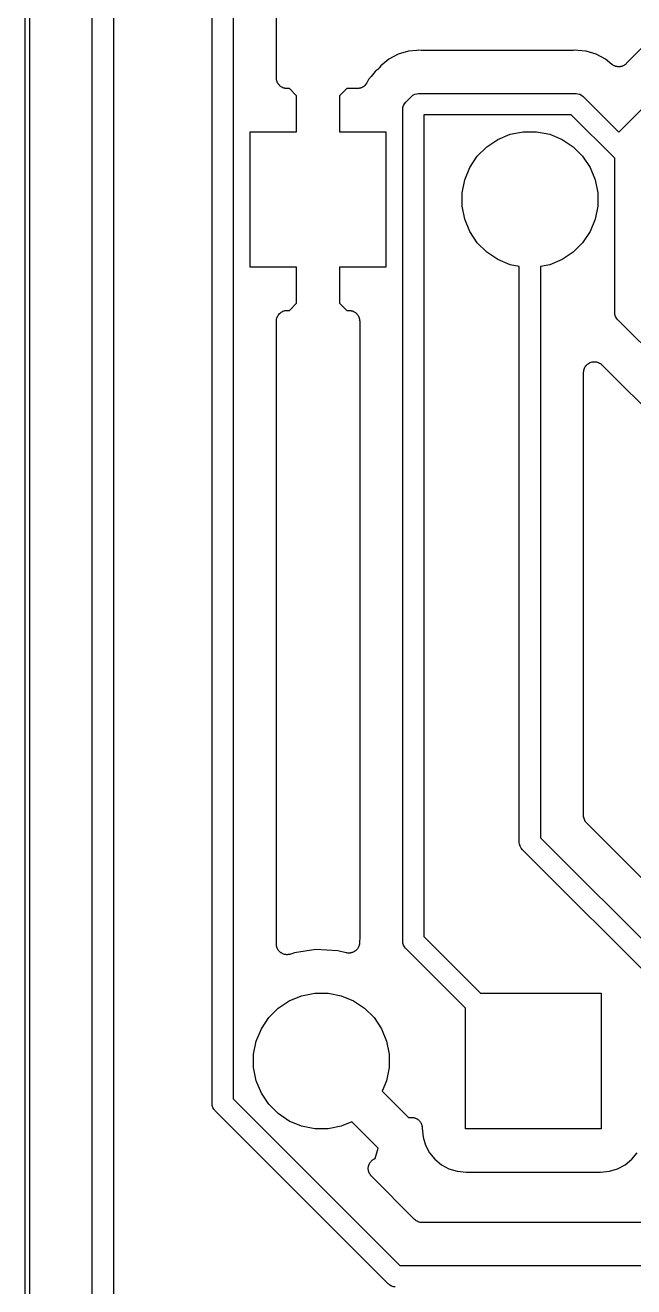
# Model space of a CAD drawing. Extents: x 19 to 115, y -142 to -17.
# Drawn here: x 19.41 to 26.59, y -96.64 to -81.76 of the extents above; entities that cross this region are included whole.
import ezdxf

# ---------------------------------------------------------------- set-up
doc = ezdxf.new("R2010")
doc.units = 0
doc.layers.add('BLACK', color=7, linetype='CONTINUOUS')

msp = doc.modelspace()

# ---------------------------------------------------------------- linework, layer by layer
at = {"layer": 'BLACK', "linetype": 'CONTINUOUS'}
for p, q in [((19.405, -142.239), (19.405, -16.6812)), ((19.455, -16.705), (19.455, -142.215)), ((20.195, -130.565), (20.195, -34.5661)), ((20.445, -34.6118), (20.445, -130.52)), ((26.4075, -83.0257), (31.7103, -77.7229)), ((29.91, -78.8048), (26.497, -82.2178)), ((21.61, -94.4739), (21.61, -79.8725)), ((21.86, -79.9182), (21.86, -94.4282)), ((22.368, -82.3845), (22.368, -80.1812)), ((23.8066, -82.1074), (23.6966, -82.1661)), ((23.9259, -82.0712), (23.8066, -82.1074)), ((24.025, -82.0614), (23.9259, -82.0712)), ((24.0251, -82.0614), (24.025, -82.0614)), ((24.05, -82.0589), (24.0251, -82.0614)), ((24.0749, -82.0614), (24.05, -82.0589)), ((24.0802, -82.0614), (24.0749, -82.0614)), ((24.0856, -82.062), (24.0802, -82.0614)), ((24.0873, -82.062), (24.0856, -82.062)), ((25.8627, -82.062), (24.0873, -82.062)), ((25.868, -82.0615), (25.8627, -82.062)), ((25.8734, -82.0615), (25.868, -82.0615)), ((25.8751, -82.0614), (25.8734, -82.0615)), ((25.9, -82.0589), (25.8751, -82.0614)), ((25.9249, -82.0614), (25.9, -82.0589)), ((26.0241, -82.0712), (25.9249, -82.0614)), ((25.9249, -82.0614), (25.9249, -82.0614)), ((26.1434, -82.1074), (26.0241, -82.0712)), ((26.2534, -82.1661), (26.1434, -82.1074)), ((23.576, -82.2738), (23.5638, -82.286)), ((23.5794, -82.2697), (23.576, -82.2738)), ((23.5832, -82.2659), (23.5794, -82.2697)), ((23.5844, -82.2646), (23.5832, -82.2659)), ((23.6002, -82.2452), (23.5844, -82.2646)), ((23.6966, -82.1661), (23.6002, -82.2452)), ((26.3266, -82.2262), (26.2534, -82.1661)), ((26.3314, -82.2294), (26.3266, -82.2262)), ((26.3358, -82.2331), (26.3314, -82.2294)), ((26.3416, -82.2363), (26.3358, -82.2331)), ((26.3472, -82.24), (26.3416, -82.2363)), ((26.3525, -82.2422), (26.3472, -82.24)), ((26.3575, -82.2449), (26.3525, -82.2422)), ((26.3639, -82.2469), (26.3575, -82.2449)), ((26.3701, -82.2495), (26.3639, -82.2469)), ((26.3757, -82.2506), (26.3701, -82.2495)), ((26.3812, -82.2524), (26.3757, -82.2506)), ((26.3878, -82.2531), (26.3812, -82.2524)), ((26.3944, -82.2544), (26.3878, -82.2531)), ((26.4001, -82.2544), (26.3944, -82.2544)), ((26.4058, -82.255), (26.4001, -82.2544)), ((26.4125, -82.2545), (26.4058, -82.255)), ((26.4192, -82.2545), (26.4125, -82.2545)), ((26.4248, -82.2534), (26.4192, -82.2545)), ((26.4305, -82.2529), (26.4248, -82.2534)), ((26.4369, -82.251), (26.4305, -82.2529)), ((26.4435, -82.2497), (26.4369, -82.251)), ((26.4488, -82.2476), (26.4435, -82.2497)), ((26.4543, -82.246), (26.4488, -82.2476)), ((26.4602, -82.2429), (26.4543, -82.246)), ((26.4664, -82.2404), (26.4602, -82.2429)), ((26.4712, -82.2372), (26.4664, -82.2404)), ((26.4763, -82.2346), (26.4712, -82.2372)), ((26.4815, -82.2304), (26.4763, -82.2346)), ((26.4871, -82.2267), (26.4815, -82.2304)), ((26.4912, -82.2227), (26.4871, -82.2267)), ((26.4957, -82.2191), (26.4912, -82.2227)), ((26.497, -82.2178), (26.4957, -82.2191)), ((22.3691, -82.3961), (22.368, -82.3845)), ((22.3701, -82.4076), (22.3691, -82.3961)), ((22.3703, -82.4084), (22.3701, -82.4076)), ((22.3704, -82.4092), (22.3703, -82.4084)), ((22.3738, -82.4203), (22.3704, -82.4092)), ((22.377, -82.4314), (22.3738, -82.4203)), ((22.3773, -82.4321), (22.377, -82.4314)), ((22.3776, -82.4329), (22.3773, -82.4321)), ((23.4561, -82.4066), (23.4363, -82.4438)), ((23.488, -82.3677), (23.4561, -82.4066)), ((23.5352, -82.3102), (23.488, -82.3677)), ((23.488, -82.3677), (23.488, -82.3677)), ((23.5546, -82.2944), (23.5352, -82.3102)), ((23.5584, -82.2906), (23.5546, -82.2944)), ((23.5625, -82.2872), (23.5584, -82.2906)), ((23.5638, -82.286), (23.5625, -82.2872)), ((22.383, -82.4431), (22.3776, -82.4329)), ((22.3883, -82.4534), (22.383, -82.4431)), ((22.3888, -82.4541), (22.3883, -82.4534)), ((22.3892, -82.4548), (22.3888, -82.4541)), ((22.3965, -82.4638), (22.3892, -82.4548)), ((22.4037, -82.4728), (22.3965, -82.4638)), ((22.4044, -82.4734), (22.4037, -82.4728)), ((22.4049, -82.474), (22.4044, -82.4734)), ((22.4138, -82.4814), (22.4049, -82.474)), ((22.4226, -82.4889), (22.4138, -82.4814)), ((22.4233, -82.4893), (22.4226, -82.4889)), ((22.424, -82.4898), (22.4233, -82.4893)), ((22.4342, -82.4953), (22.424, -82.4898)), ((22.4443, -82.501), (22.4342, -82.4953)), ((22.4451, -82.5012), (22.4443, -82.501)), ((22.4458, -82.5016), (22.4451, -82.5012)), ((22.4569, -82.505), (22.4458, -82.5016)), ((22.4679, -82.5086), (22.4569, -82.505)), ((22.4687, -82.5087), (22.4679, -82.5086)), ((22.4695, -82.5089), (22.4687, -82.5087)), ((22.481, -82.5101), (22.4695, -82.5089)), ((22.4925, -82.5115), (22.481, -82.5101)), ((22.4941, -82.5115), (22.4925, -82.5115)), ((22.4942, -82.5115), (22.4941, -82.5115)), ((22.4941, -82.5115), (22.4941, -82.5115)), ((22.4941, -82.5115), (22.4941, -82.5115)), ((22.5213, -82.5117), (22.4942, -82.5115)), ((22.606, -82.5964), (22.5213, -82.5117)), ((23.1987, -82.5117), (23.114, -82.5964)), ((23.325, -82.5109), (23.1987, -82.5117)), ((23.3302, -82.5104), (23.325, -82.5109)), ((23.3355, -82.5104), (23.3302, -82.5104)), ((23.3425, -82.5091), (23.3355, -82.5104)), ((23.3497, -82.5084), (23.3425, -82.5091)), ((23.3547, -82.5068), (23.3497, -82.5084)), ((23.3598, -82.5058), (23.3547, -82.5068)), ((23.3665, -82.5032), (23.3598, -82.5058)), ((23.3734, -82.5011), (23.3665, -82.5032)), ((23.378, -82.4986), (23.3734, -82.5011)), ((23.3829, -82.4966), (23.378, -82.4986)), ((23.3889, -82.4927), (23.3829, -82.4966)), ((23.3952, -82.4893), (23.3889, -82.4927)), ((23.3992, -82.486), (23.3952, -82.4893)), ((23.4036, -82.4831), (23.3992, -82.486)), ((23.4088, -82.4781), (23.4036, -82.4831)), ((23.4143, -82.4735), (23.4088, -82.4781)), ((23.4176, -82.4695), (23.4143, -82.4735)), ((23.4214, -82.4658), (23.4176, -82.4695)), ((23.4254, -82.4599), (23.4214, -82.4658)), ((23.43, -82.4543), (23.4254, -82.4599)), ((23.4324, -82.4497), (23.43, -82.4543)), ((23.4354, -82.4454), (23.4324, -82.4497)), ((23.4363, -82.4438), (23.4354, -82.4454)), ((23.9802, -82.5906), (24.0019, -82.579)), ((24.0019, -82.579), (24.0255, -82.5718)), ((24.0255, -82.5718), (24.0439, -82.57)), ((24.0439, -82.57), (24.05, -82.5694)), ((24.0439, -82.57), (24.0439, -82.57)), ((24.05, -82.5694), (24.0561, -82.57)), ((24.0561, -82.57), (25.8939, -82.57)), ((25.8939, -82.57), (25.9, -82.5694)), ((25.9, -82.5694), (25.9061, -82.57)), ((25.9061, -82.57), (25.9061, -82.57)), ((25.9061, -82.57), (25.9245, -82.5718)), ((25.9245, -82.5718), (25.9481, -82.579)), ((25.9481, -82.579), (25.9698, -82.5906)), ((22.606, -83.02), (22.606, -82.5964)), ((23.114, -82.5964), (23.114, -83.02)), ((23.8618, -82.7355), (23.869, -82.7119)), ((23.869, -82.7119), (23.8806, -82.6902)), ((23.8806, -82.6902), (23.8962, -82.6712)), ((23.8962, -82.6712), (23.901, -82.6673)), ((23.901, -82.6673), (23.9573, -82.611)), ((23.9573, -82.611), (23.9612, -82.6062)), ((23.9612, -82.6062), (23.9802, -82.5906)), ((25.9698, -82.5906), (25.9888, -82.6062)), ((25.9888, -82.6062), (25.9927, -82.611)), ((25.9927, -82.611), (26.4075, -83.0257)), ((23.8594, -82.76), (23.86, -82.7539)), ((23.86, -82.7661), (23.8594, -82.76)), ((23.86, -82.7539), (23.8618, -82.7355)), ((23.86, -82.7539), (23.86, -82.7539)), ((23.86, -92.5589), (23.86, -82.7661)), ((25.8482, -82.82), (24.11, -82.82)), ((24.11, -82.82), (24.11, -92.5132)), ((26.36, -83.3318), (25.8482, -82.82)), ((22.06, -84.62), (22.06, -83.02)), ((22.06, -83.02), (22.606, -83.02)), ((23.114, -83.02), (23.66, -83.02)), ((23.66, -83.02), (23.66, -84.62)), ((25.1266, -83.0507), (25.2812, -83.02)), ((25.2812, -83.02), (25.4388, -83.02)), ((25.4388, -83.02), (25.5934, -83.0507)), ((24.85, -83.1986), (24.9811, -83.111)), ((24.9811, -83.111), (25.1266, -83.0507)), ((25.5934, -83.0507), (25.7389, -83.111)), ((25.7389, -83.111), (25.87, -83.1986)), ((24.651, -83.4411), (24.7386, -83.31)), ((24.7386, -83.31), (24.85, -83.1986)), ((25.87, -83.1986), (25.9814, -83.31)), ((25.9814, -83.31), (26.069, -83.4411)), ((24.5907, -83.5866), (24.651, -83.4411)), ((26.069, -83.4411), (26.1293, -83.5866)), ((26.36, -85.1439), (26.36, -83.3318)), ((24.56, -83.7412), (24.5907, -83.5866)), ((26.1293, -83.5866), (26.16, -83.7412)), ((24.56, -83.8988), (24.56, -83.7412)), ((26.16, -83.7412), (26.16, -83.8988)), ((24.5907, -84.0534), (24.56, -83.8988)), ((26.16, -83.8988), (26.1293, -84.0534)), ((24.651, -84.1989), (24.5907, -84.0534)), ((26.1293, -84.0534), (26.069, -84.1989)), ((24.7386, -84.33), (24.651, -84.1989)), ((26.069, -84.1989), (25.9814, -84.33)), ((24.85, -84.4414), (24.7386, -84.33)), ((25.9814, -84.33), (25.87, -84.4414)), ((24.9811, -84.529), (24.85, -84.4414)), ((25.87, -84.4414), (25.7389, -84.529)), ((22.606, -84.62), (22.06, -84.62)), ((22.606, -85.0436), (22.606, -84.62)), ((23.66, -84.62), (23.114, -84.62)), ((23.114, -84.62), (23.114, -85.0436)), ((25.1266, -84.5893), (24.9811, -84.529)), ((25.235, -84.6108), (25.1266, -84.5893)), ((25.235, -91.3939), (25.235, -84.6108)), ((25.5934, -84.5893), (25.485, -84.6108)), ((25.485, -84.6108), (25.485, -91.3482)), ((25.7389, -84.529), (25.5934, -84.5893)), ((22.5213, -85.1283), (22.606, -85.0436)), ((23.114, -85.0436), (23.1987, -85.1283)), ((22.368, -85.2537), (22.3693, -85.2422)), ((22.368, -85.2553), (22.368, -85.2537)), ((22.368, -85.2554), (22.368, -85.2553)), ((22.368, -85.2553), (22.368, -85.2553)), ((22.368, -85.2555), (22.368, -85.2554)), ((22.368, -92.6008), (22.368, -85.2555)), ((22.3693, -85.2422), (22.3704, -85.2307)), ((22.3704, -85.2307), (22.3707, -85.2299)), ((22.3707, -85.2299), (22.3708, -85.2291)), ((22.3708, -85.2291), (22.3743, -85.218)), ((22.3743, -85.218), (22.3776, -85.207)), ((22.3776, -85.207), (22.378, -85.2062)), ((22.378, -85.2062), (22.3783, -85.2054)), ((22.3783, -85.2054), (22.3839, -85.1953)), ((22.3839, -85.1953), (22.3893, -85.1851)), ((22.3893, -85.1851), (22.3898, -85.1844)), ((22.3898, -85.1844), (22.3902, -85.1837)), ((22.3902, -85.1837), (22.3977, -85.1748)), ((22.3977, -85.1748), (22.405, -85.1659)), ((22.405, -85.1659), (22.4056, -85.1654)), ((22.4056, -85.1654), (22.4061, -85.1647)), ((22.4061, -85.1647), (22.4152, -85.1575)), ((22.4152, -85.1575), (22.4241, -85.1501)), ((22.4241, -85.1501), (22.4248, -85.1497)), ((22.4248, -85.1497), (22.4255, -85.1492)), ((22.4255, -85.1492), (22.4357, -85.1438)), ((22.4357, -85.1438), (22.4459, -85.1383)), ((22.4459, -85.1383), (22.4467, -85.1381)), ((22.4467, -85.1381), (22.4474, -85.1377)), ((22.4474, -85.1377), (22.4585, -85.1345)), ((22.4585, -85.1345), (22.4696, -85.131)), ((22.4696, -85.131), (22.4704, -85.131)), ((22.4704, -85.131), (22.4712, -85.1307)), ((22.4712, -85.1307), (22.4827, -85.1297)), ((22.4827, -85.1297), (22.4942, -85.1285)), ((22.4942, -85.1285), (22.5213, -85.1283)), ((23.1987, -85.1283), (23.2258, -85.1285)), ((23.2258, -85.1285), (23.2259, -85.1285)), ((23.2259, -85.1285), (23.2259, -85.1285)), ((23.2259, -85.1285), (23.2259, -85.1285)), ((23.2259, -85.1285), (23.2275, -85.1285)), ((23.2275, -85.1285), (23.239, -85.1299)), ((23.239, -85.1299), (23.2505, -85.1311)), ((23.2505, -85.1311), (23.2513, -85.1313)), ((23.2513, -85.1313), (23.2521, -85.1314)), ((23.2521, -85.1314), (23.2631, -85.135)), ((23.2631, -85.135), (23.2742, -85.1384)), ((23.2742, -85.1384), (23.2749, -85.1388)), ((23.2749, -85.1388), (23.2757, -85.139)), ((23.2757, -85.139), (23.2858, -85.1447)), ((23.2858, -85.1447), (23.296, -85.1502)), ((23.296, -85.1502), (23.2967, -85.1507)), ((23.2967, -85.1507), (23.2974, -85.1511)), ((23.2974, -85.1511), (23.3062, -85.1586)), ((23.3062, -85.1586), (23.3151, -85.166)), ((23.3151, -85.166), (23.3156, -85.1666)), ((23.3156, -85.1666), (23.3163, -85.1672)), ((23.3163, -85.1672), (23.3235, -85.1762)), ((23.3235, -85.1762), (23.3308, -85.1852)), ((23.3308, -85.1852), (23.3312, -85.1859)), ((23.3312, -85.1859), (23.3317, -85.1866)), ((23.3317, -85.1866), (23.337, -85.1968)), ((23.337, -85.1968), (23.3424, -85.2071)), ((23.3424, -85.2071), (23.3427, -85.2079)), ((23.3427, -85.2079), (23.343, -85.2086)), ((23.343, -85.2086), (23.3462, -85.2196)), ((23.3462, -85.2196), (23.3496, -85.2308)), ((23.3496, -85.2308), (23.3497, -85.2316)), ((23.3497, -85.2316), (23.3499, -85.2324)), ((23.3499, -85.2324), (23.3509, -85.2439)), ((23.3509, -85.2439), (23.352, -85.2555)), ((23.352, -85.2555), (23.352, -92.5277)), ((26.3594, -85.15), (26.36, -85.1439)), ((26.36, -85.1561), (26.3594, -85.15)), ((26.3618, -85.1745), (26.36, -85.1561)), ((26.36, -85.1561), (26.36, -85.1561)), ((26.369, -85.1981), (26.3618, -85.1745)), ((26.3806, -85.2198), (26.369, -85.1981)), ((26.3962, -85.2388), (26.3806, -85.2198)), ((26.401, -85.2427), (26.3962, -85.2388)), ((36.4923, -95.334), (26.401, -85.2427)), ((25.993, -85.858), (25.9944, -85.8458)), ((25.9944, -85.8458), (25.9957, -85.8338)), ((25.9957, -85.8336), (25.9958, -85.8334)), ((25.9957, -85.8338), (25.9957, -85.8336)), ((25.9958, -85.8334), (25.9995, -85.8217)), ((25.9995, -85.8217), (26.0031, -85.8102)), ((26.0031, -85.8102), (26.0032, -85.81)), ((26.0032, -85.81), (26.0033, -85.8098)), ((26.0033, -85.8098), (26.0091, -85.7991)), ((26.0091, -85.7991), (26.015, -85.7884)), ((26.015, -85.7884), (26.0151, -85.7882)), ((26.0151, -85.7882), (26.0152, -85.7881)), ((26.0152, -85.7881), (26.023, -85.7788)), ((26.023, -85.7788), (26.0308, -85.7694)), ((26.0308, -85.7694), (26.031, -85.7692)), ((26.031, -85.7692), (26.0311, -85.7691)), ((26.0311, -85.7691), (26.0406, -85.7615)), ((26.0406, -85.7615), (26.0501, -85.7538)), ((26.0501, -85.7538), (26.0503, -85.7537)), ((26.0503, -85.7537), (26.0505, -85.7535)), ((26.0505, -85.7535), (26.0612, -85.7479)), ((26.0612, -85.7479), (26.072, -85.7422)), ((26.072, -85.7422), (26.0722, -85.7422)), ((26.0722, -85.7422), (26.0724, -85.7421)), ((26.0724, -85.7421), (26.0841, -85.7386)), ((26.0841, -85.7386), (26.0958, -85.7351)), ((26.0958, -85.7351), (26.096, -85.7351)), ((26.096, -85.7351), (26.0962, -85.7351)), ((26.0962, -85.7351), (26.1084, -85.7339)), ((26.1084, -85.7339), (26.1204, -85.7328)), ((26.1204, -85.7328), (26.1207, -85.7328)), ((26.1207, -85.7328), (26.1209, -85.7328)), ((26.1209, -85.7328), (26.133, -85.7341)), ((26.133, -85.7341), (26.1451, -85.7353)), ((26.1451, -85.7353), (26.1453, -85.7354)), ((26.1453, -85.7354), (26.1455, -85.7354)), ((26.1455, -85.7354), (26.1573, -85.739)), ((26.1573, -85.739), (26.1688, -85.7426)), ((26.1688, -85.7426), (26.169, -85.7427)), ((26.169, -85.7427), (26.1692, -85.7427)), ((26.1692, -85.7427), (26.1801, -85.7486)), ((26.1801, -85.7486), (26.1906, -85.7543)), ((26.1906, -85.7543), (26.1908, -85.7544)), ((26.1908, -85.7544), (26.191, -85.7545)), ((26.191, -85.7545), (26.2004, -85.7622)), ((26.2004, -85.7622), (26.2098, -85.77)), ((26.2098, -85.77), (36.111, -95.6712)), ((25.993, -85.8585), (25.993, -85.858)), ((25.993, -85.8598), (25.993, -85.8585)), ((25.993, -85.8585), (25.993, -85.8585)), ((25.993, -85.8585), (25.993, -85.8585)), ((25.993, -91.0852), (25.993, -85.8598)), ((25.9941, -91.0969), (25.993, -91.0852)), ((25.9952, -91.1086), (25.9941, -91.0969)), ((25.9954, -91.1092), (25.9952, -91.1086)), ((25.9954, -91.1099), (25.9954, -91.1092)), ((25.9988, -91.1211), (25.9954, -91.1099)), ((26.0021, -91.1324), (25.9988, -91.1211)), ((26.0024, -91.133), (26.0021, -91.1324)), ((26.0026, -91.1336), (26.0024, -91.133)), ((26.0081, -91.144), (26.0026, -91.1336)), ((26.0135, -91.1544), (26.0081, -91.144)), ((26.0139, -91.1549), (26.0135, -91.1544)), ((26.0142, -91.1555), (26.0139, -91.1549)), ((26.0216, -91.1646), (26.0142, -91.1555)), ((26.029, -91.1737), (26.0216, -91.1646)), ((26.0299, -91.1747), (26.029, -91.1737)), ((26.0302, -91.175), (26.0299, -91.1747)), ((26.0299, -91.1747), (26.0299, -91.1747)), ((26.0299, -91.1747), (26.0299, -91.1747)), ((29.8223, -94.9671), (26.0302, -91.175)), ((25.485, -91.3482), (29.7929, -95.6561)), ((25.2344, -91.4), (25.235, -91.3939)), ((25.235, -91.4061), (25.2344, -91.4)), ((25.2368, -91.4245), (25.235, -91.4061)), ((25.235, -91.4061), (25.235, -91.4061)), ((25.244, -91.4481), (25.2368, -91.4245)), ((25.2556, -91.4698), (25.244, -91.4481)), ((25.2712, -91.4888), (25.2556, -91.4698)), ((25.276, -91.4927), (25.2712, -91.4888)), ((29.6161, -95.8329), (25.276, -91.4927)), ((23.3514, -92.5401), (23.3489, -92.565)), ((23.352, -92.5294), (23.3514, -92.5348)), ((23.3514, -92.5348), (23.3514, -92.5401)), ((23.352, -92.5277), (23.352, -92.5294)), ((24.11, -92.5132), (24.7768, -93.18)), ((22.3689, -92.6097), (22.368, -92.6008)), ((22.3693, -92.6187), (22.3689, -92.6097)), ((22.3701, -92.6221), (22.3693, -92.6187)), ((22.3704, -92.6255), (22.3701, -92.6221)), ((22.373, -92.6341), (22.3704, -92.6255)), ((22.3751, -92.6428), (22.373, -92.6341)), ((22.3766, -92.6459), (22.3751, -92.6428)), ((22.3776, -92.6492), (22.3766, -92.6459)), ((22.3818, -92.6571), (22.3776, -92.6492)), ((22.3855, -92.6653), (22.3818, -92.6571)), ((22.3876, -92.668), (22.3855, -92.6653)), ((22.3892, -92.6711), (22.3876, -92.668)), ((22.3949, -92.6781), (22.3892, -92.6711)), ((22.4001, -92.6853), (22.3949, -92.6781)), ((22.4027, -92.6876), (22.4001, -92.6853)), ((22.4049, -92.6903), (22.4027, -92.6876)), ((22.4118, -92.696), (22.4049, -92.6903)), ((22.4184, -92.7021), (22.4118, -92.696)), ((22.8357, -92.6672), (22.5809, -92.705)), ((23.0931, -92.6799), (22.8357, -92.6672)), ((23.1921, -92.7047), (23.0931, -92.6799)), ((23.2735, -92.6974), (23.2654, -92.7013)), ((23.2818, -92.6941), (23.2735, -92.6974)), ((23.2847, -92.6922), (23.2818, -92.6941)), ((23.2878, -92.6907), (23.2847, -92.6922)), ((23.2951, -92.6854), (23.2878, -92.6907)), ((23.3026, -92.6805), (23.2951, -92.6854)), ((23.305, -92.6781), (23.3026, -92.6805)), ((23.3078, -92.676), (23.305, -92.6781)), ((23.3139, -92.6694), (23.3078, -92.676)), ((23.3203, -92.6631), (23.3139, -92.6694)), ((23.3222, -92.6603), (23.3203, -92.6631)), ((23.3246, -92.6578), (23.3222, -92.6603)), ((23.3292, -92.6501), (23.3246, -92.6578)), ((23.3343, -92.6427), (23.3292, -92.6501)), ((23.3356, -92.6395), (23.3343, -92.6427)), ((23.3374, -92.6366), (23.3356, -92.6395)), ((23.3405, -92.6282), (23.3374, -92.6366)), ((23.344, -92.6199), (23.3405, -92.6282)), ((23.3447, -92.6165), (23.344, -92.6199)), ((23.3459, -92.6133), (23.3447, -92.6165)), ((23.3473, -92.6044), (23.3459, -92.6133)), ((23.3492, -92.5957), (23.3473, -92.6044)), ((23.3489, -92.565), (23.3493, -92.5691)), ((23.3497, -92.5888), (23.3492, -92.5922)), ((23.3492, -92.5922), (23.3492, -92.5957)), ((23.3493, -92.5691), (23.3495, -92.5709)), ((23.3495, -92.5709), (23.3494, -92.5799)), ((23.3494, -92.5799), (23.3497, -92.5888)), ((23.8594, -92.565), (23.86, -92.5589)), ((23.86, -92.5711), (23.8594, -92.565)), ((23.8617, -92.5887), (23.86, -92.5711)), ((23.8618, -92.5895), (23.8617, -92.5887)), ((23.869, -92.6131), (23.8618, -92.5895)), ((23.8806, -92.6348), (23.869, -92.6131)), ((23.8921, -92.6488), (23.8806, -92.6348)), ((23.8962, -92.6538), (23.8921, -92.6488)), ((23.901, -92.6577), (23.8962, -92.6538)), ((24.6, -93.3568), (23.901, -92.6577)), ((22.4213, -92.7039), (22.4184, -92.7021)), ((22.424, -92.7061), (22.4213, -92.7039)), ((22.4319, -92.7104), (22.424, -92.7061)), ((22.4395, -92.7151), (22.4319, -92.7104)), ((22.4427, -92.7163), (22.4395, -92.7151)), ((22.4458, -92.7179), (22.4427, -92.7163)), ((22.4543, -92.7206), (22.4458, -92.7179)), ((22.4627, -92.7237), (22.4543, -92.7206)), ((22.4661, -92.7242), (22.4627, -92.7237)), ((22.4695, -92.7252), (22.4661, -92.7242)), ((22.4784, -92.7262), (22.4695, -92.7252)), ((22.4872, -92.7276), (22.4784, -92.7262)), ((22.4907, -92.7275), (22.4872, -92.7276)), ((22.4941, -92.7278), (22.4907, -92.7275)), ((22.503, -92.727), (22.4941, -92.7278)), ((22.512, -92.7267), (22.503, -92.727)), ((22.5153, -92.7259), (22.512, -92.7267)), ((22.5188, -92.7256), (22.5153, -92.7259)), ((22.5274, -92.7231), (22.5188, -92.7256)), ((22.5361, -92.721), (22.5274, -92.7231)), ((22.5378, -92.7204), (22.5361, -92.721)), ((22.5809, -92.705), (22.5378, -92.7204)), ((23.201, -92.7061), (23.1921, -92.7047)), ((23.2097, -92.7079), (23.201, -92.7061)), ((23.2132, -92.7079), (23.2097, -92.7079)), ((23.2166, -92.7084), (23.2132, -92.7079)), ((23.2255, -92.708), (23.2166, -92.7084)), ((23.2345, -92.708), (23.2255, -92.708)), ((23.2379, -92.7074), (23.2345, -92.708)), ((23.2414, -92.7072), (23.2379, -92.7074)), ((23.2501, -92.7051), (23.2414, -92.7072)), ((23.2589, -92.7034), (23.2501, -92.7051)), ((23.2621, -92.7021), (23.2589, -92.7034)), ((23.2654, -92.7013), (23.2621, -92.7021)), ((22.39, -93.3586), (22.5211, -93.271)), ((22.5211, -93.271), (22.6666, -93.2107)), ((22.6666, -93.2107), (22.8212, -93.18)), ((22.8212, -93.18), (22.9788, -93.18)), ((22.9788, -93.18), (23.1334, -93.2107)), ((23.1334, -93.2107), (23.2789, -93.271)), ((23.2789, -93.271), (23.41, -93.3586)), ((24.7768, -93.18), (26.2, -93.18)), ((26.2, -93.18), (26.2, -94.78)), ((22.2786, -93.47), (22.39, -93.3586)), ((23.41, -93.3586), (23.5214, -93.47)), ((24.6, -94.78), (24.6, -93.3568)), ((22.191, -93.6011), (22.2786, -93.47)), ((23.5214, -93.47), (23.609, -93.6011)), ((22.1307, -93.7466), (22.191, -93.6011)), ((23.609, -93.6011), (23.6693, -93.7466)), ((22.1, -93.9012), (22.1307, -93.7466)), ((23.6693, -93.7466), (23.7, -93.9012)), ((22.1, -94.0588), (22.1, -93.9012)), ((23.7, -93.9012), (23.7, -94.0588)), ((22.1307, -94.2134), (22.1, -94.0588)), ((23.7, -94.0588), (23.6693, -94.2134)), ((22.191, -94.3589), (22.1307, -94.2134)), ((23.6693, -94.2134), (23.6175, -94.3383)), ((21.6094, -94.48), (21.61, -94.4739)), ((21.6118, -94.5045), (21.6094, -94.48)), ((21.86, -94.4282), (23.8268, -96.395)), ((22.2786, -94.49), (22.191, -94.3589)), ((23.6175, -94.3383), (23.9294, -94.6502)), ((21.619, -94.5281), (21.6118, -94.5045)), ((21.6306, -94.5498), (21.619, -94.5281)), ((21.6406, -94.562), (21.6306, -94.5498)), ((21.6462, -94.5688), (21.6406, -94.562)), ((21.6509, -94.5727), (21.6462, -94.5688)), ((23.6823, -96.6041), (21.6509, -94.5727)), ((22.39, -94.6014), (22.2786, -94.49)), ((22.5211, -94.689), (22.39, -94.6014)), ((22.6666, -94.7493), (22.5211, -94.689)), ((22.8212, -94.78), (22.6666, -94.7493)), ((22.9788, -94.78), (22.8212, -94.78)), ((23.1334, -94.7493), (22.9788, -94.78)), ((23.2583, -94.6975), (23.1334, -94.7493)), ((23.57, -95.0092), (23.2583, -94.6975)), ((23.9294, -94.6502), (23.9331, -94.6495)), ((23.9331, -94.6495), (23.9381, -94.648)), ((23.9381, -94.648), (23.9452, -94.6474)), ((23.9452, -94.6474), (23.9523, -94.6462)), ((23.9523, -94.6462), (23.9576, -94.6463)), ((23.9576, -94.6463), (23.9628, -94.6458)), ((23.9628, -94.6458), (23.9699, -94.6465)), ((23.9699, -94.6465), (23.9771, -94.6467)), ((23.9771, -94.6467), (23.9822, -94.6478)), ((23.9822, -94.6478), (23.9875, -94.6484)), ((23.9875, -94.6484), (23.9943, -94.6505)), ((23.9943, -94.6505), (24.0013, -94.652)), ((24.0013, -94.652), (24.0061, -94.6541)), ((24.0061, -94.6541), (24.0111, -94.6557)), ((24.0111, -94.6557), (24.0174, -94.6591)), ((24.0174, -94.6591), (24.024, -94.662)), ((24.024, -94.662), (24.0283, -94.665)), ((24.0283, -94.665), (24.0329, -94.6675)), ((24.0329, -94.6675), (24.0385, -94.6721)), ((24.0385, -94.6721), (24.0443, -94.6761)), ((24.0443, -94.6761), (24.048, -94.6799)), ((24.048, -94.6799), (24.052, -94.6833)), ((24.052, -94.6833), (24.0566, -94.6888)), ((24.0566, -94.6888), (24.0615, -94.694)), ((24.0615, -94.694), (24.0644, -94.6984)), ((24.0644, -94.6984), (24.0677, -94.7025)), ((24.0677, -94.7025), (24.0711, -94.7088)), ((24.0711, -94.7088), (24.0749, -94.7148)), ((24.0749, -94.7148), (24.0769, -94.7197)), ((24.0769, -94.7197), (24.0793, -94.7244)), ((24.0793, -94.7244), (24.0814, -94.7312)), ((24.0814, -94.7312), (24.084, -94.7379)), ((24.084, -94.7379), (24.085, -94.7431)), ((24.085, -94.7431), (24.0865, -94.7481)), ((24.0865, -94.7481), (24.0872, -94.7552)), ((24.0872, -94.7552), (24.0885, -94.7623)), ((24.0885, -94.7623), (24.0884, -94.7675)), ((24.0884, -94.7675), (24.0889, -94.7728)), ((24.0889, -94.7728), (24.0889, -94.7738)), ((24.0889, -94.7738), (24.0993, -94.8796)), ((26.2, -94.78), (24.6, -94.78)), ((24.0993, -94.8796), (24.1284, -94.9753)), ((23.5347, -95.1298), (23.57, -95.0092)), ((24.1284, -94.9753), (24.1756, -95.0636)), ((24.1756, -95.0636), (24.2391, -95.1409)), ((26.5609, -95.1409), (26.6244, -95.0636)), ((23.4546, -95.2303), (23.4553, -95.2238)), ((23.4553, -95.2238), (23.457, -95.2182)), ((23.457, -95.2182), (23.4582, -95.2125)), ((23.4582, -95.2125), (23.4607, -95.2064)), ((23.4607, -95.2064), (23.4627, -95.2002)), ((23.4627, -95.2002), (23.4655, -95.195)), ((23.4655, -95.195), (23.4677, -95.1896)), ((23.4677, -95.1896), (23.4714, -95.1842)), ((23.4714, -95.1842), (23.4745, -95.1784)), ((23.4745, -95.1784), (23.4783, -95.1739)), ((23.4783, -95.1739), (23.4815, -95.169)), ((23.4815, -95.169), (23.4862, -95.1644)), ((23.4862, -95.1644), (23.4904, -95.1593)), ((23.4904, -95.1593), (23.495, -95.1557)), ((23.495, -95.1557), (23.4991, -95.1515)), ((23.4991, -95.1515), (23.5046, -95.1479)), ((23.5046, -95.1479), (23.5097, -95.1438)), ((23.5097, -95.1438), (23.5148, -95.141)), ((23.5148, -95.141), (23.5197, -95.1378)), ((23.5197, -95.1378), (23.5347, -95.1298)), ((24.2391, -95.1409), (24.3164, -95.2044)), ((24.3164, -95.2044), (24.4047, -95.2516)), ((26.3953, -95.2516), (26.4836, -95.2044)), ((26.4836, -95.2044), (26.5609, -95.1409)), ((23.4526, -95.2484), (23.4532, -95.2426)), ((23.4532, -95.255), (23.4526, -95.2484)), ((23.4531, -95.2616), (23.4532, -95.255)), ((23.4542, -95.2673), (23.4531, -95.2616)), ((23.4532, -95.2368), (23.4546, -95.2303)), ((23.4532, -95.2426), (23.4532, -95.2368)), ((23.4547, -95.2731), (23.4542, -95.2673)), ((23.4566, -95.2795), (23.4547, -95.2731)), ((23.4578, -95.2859), (23.4566, -95.2795)), ((23.46, -95.2913), (23.4578, -95.2859)), ((23.4617, -95.2969), (23.46, -95.2913)), ((23.4647, -95.3028), (23.4617, -95.2969)), ((23.4672, -95.3089), (23.4647, -95.3028)), ((23.4704, -95.3137), (23.4672, -95.3089)), ((23.4731, -95.3189), (23.4704, -95.3137)), ((23.4772, -95.3241), (23.4731, -95.3189)), ((23.4808, -95.3296), (23.4772, -95.3241)), ((23.4849, -95.3337), (23.4808, -95.3296)), ((23.4885, -95.3383), (23.4849, -95.3337)), ((23.4898, -95.3396), (23.4885, -95.3383)), ((24, -95.8498), (23.4898, -95.3396)), ((24.4047, -95.2516), (24.5004, -95.2806)), ((24.5004, -95.2806), (24.6062, -95.2911)), ((24.6062, -95.2911), (26.1938, -95.2911)), ((26.1938, -95.2911), (26.2996, -95.2806)), ((26.2996, -95.2806), (26.3953, -95.2516)), ((24.0091, -95.8572), (24, -95.8498)), ((24.018, -95.8648), (24.0091, -95.8572)), ((24.0186, -95.8651), (24.018, -95.8648)), ((24.0192, -95.8655), (24.0186, -95.8651)), ((24.0295, -95.8711), (24.0192, -95.8655)), ((24.0398, -95.8767), (24.0295, -95.8711)), ((24.0404, -95.8769), (24.0398, -95.8767)), ((24.041, -95.8772), (24.0404, -95.8769)), ((24.0521, -95.8807), (24.041, -95.8772)), ((24.0634, -95.8842), (24.0521, -95.8807)), ((24.0641, -95.8843), (24.0634, -95.8842)), ((24.0647, -95.8845), (24.0641, -95.8843)), ((24.0763, -95.8857), (24.0647, -95.8845)), ((24.088, -95.887), (24.0763, -95.8857)), ((24.0893, -95.887), (24.088, -95.887)), ((24.0894, -95.887), (24.0893, -95.887)), ((24.0898, -95.887), (24.0894, -95.887)), ((24.0894, -95.887), (24.0894, -95.887)), ((28.6452, -95.887), (24.0898, -95.887)), ((23.8268, -96.395), (28.8089, -96.395)), ((23.6862, -96.6088), (23.6823, -96.6041)), ((23.6909, -96.6127), (23.6862, -96.6088)), ((23.7027, -96.6224), (23.6909, -96.6127)), ((23.6909, -96.6127), (23.6909, -96.6127)), ((23.7052, -96.6244), (23.7027, -96.6224)), ((23.7269, -96.636), (23.7052, -96.6244)), ((23.7505, -96.6432), (23.7269, -96.636)), ((23.7689, -96.645), (23.7505, -96.6432))]:
    msp.add_line(p, q, dxfattribs=at)

doc.saveas('drawing.dxf')
